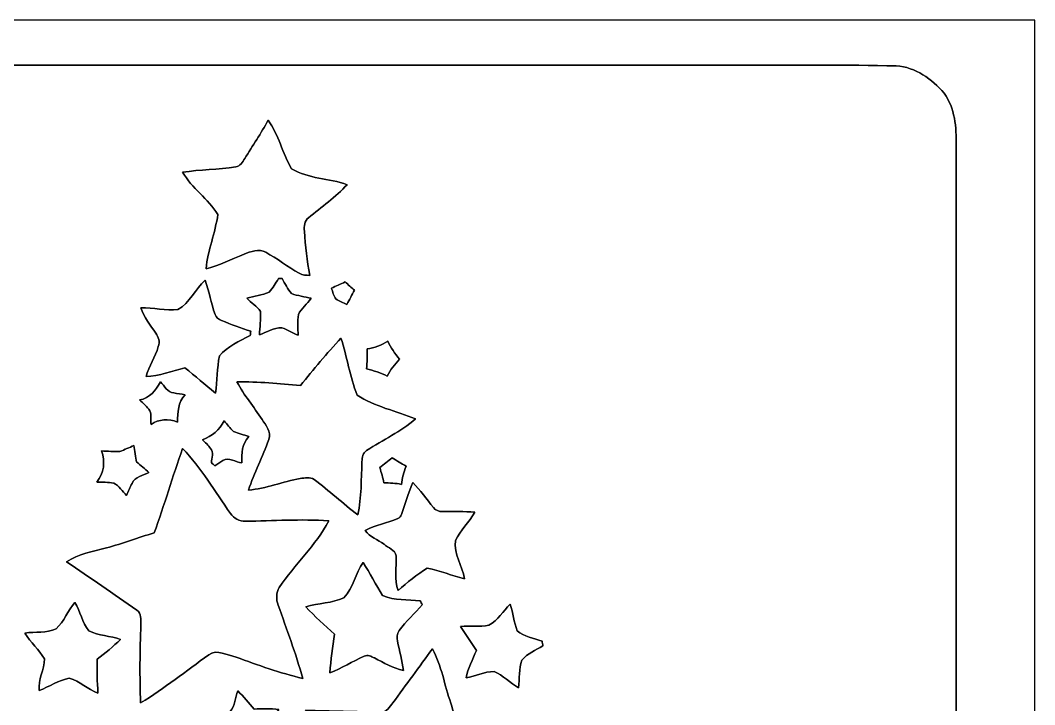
# Model space of a CAD drawing. Header units: centimetres. Extents: x -16.8 to 16.8, y -16.7 to 16.7.
# Drawn here: x -5.55 to 16.77, y 1.61 to 16.67 of the extents above; entities that cross this region are included whole.
import ezdxf

# ---------------------------------------------------------------- set-up
doc = ezdxf.new("R2010")
doc.units = ezdxf.units.CM
doc.header["$MEASUREMENT"] = 0
doc.layers.add('Layer 1', color=7, linetype='Continuous')

msp = doc.modelspace()

# ---------------------------------------------------------------- linework, layer by layer
at = {"layer": 'Layer 1', "color": 7}
for points, knots in [([(-16.77458, 16.66875), (-16.77458, 16.66875), (16.77458, 16.66875), (16.77458, 16.66875), (16.77458, 16.66875), (16.77458, 16.66875), (16.77458, -16.66875), (16.77458, -16.66875), (16.77458, -16.66875), (16.77458, -16.66875), (-16.77458, -16.66875), (-16.77458, -16.66875), (-16.77458, -16.66875), (-16.77458, -16.66875), (-16.77458, 16.66875), (-16.77458, 16.66875), (-16.77458, 16.66875), (-16.77458, 16.66875), (-16.77458, 16.66875), (-16.77458, 16.66875)], [0, 0, 0, 0, 0.16666667, 0.16666667, 0.16666667, 0.16666667, 0.33333333, 0.33333333, 0.33333333, 0.33333333, 0.5, 0.5, 0.5, 0.5, 0.66666667, 0.66666667, 0.66666667, 0.66666667, 1, 1, 1, 1]), ([(-13.19601, 15.66333), (-13.95906, 15.66192), (-14.64239, 14.9285), (-14.55526, 14.16438), (-14.55526, 14.16438), (-14.5482, 5.16855), (-14.55385, -3.82729), (-14.55208, -12.82347), (-14.55208, -12.82347), (-14.54714, -13.35123), (-14.57396, -13.88004), (-14.53833, -14.40709), (-14.53833, -14.40709), (-14.50269, -14.72494), (-14.30937, -14.99799), (-14.09241, -15.22095), (-14.09241, -15.22095), (-13.75269, -15.53492), (-13.27044, -15.61077), (-12.82453, -15.60795), (-12.82453, -15.60795), (-4.18112, -15.61394), (4.46264, -15.60795), (13.10605, -15.61112), (13.10605, -15.61112), (13.38862, -15.60477), (13.67543, -15.60442), (13.95307, -15.54057), (13.95307, -15.54057), (14.65051, -15.39028), (15.1197, -14.65016), (15.04562, -13.95307), (15.04562, -13.95307), (15.04738, -4.66302), (15.04386, 4.62739), (15.04738, 13.91744), (15.04738, 13.91744), (15.05197, 14.30796), (15.02304, 14.73729), (14.78104, 15.06291), (14.78104, 15.06291), (14.5161, 15.37547), (14.15097, 15.63899), (13.72941, 15.66439), (13.72941, 15.66439), (12.62839, 15.69014), (11.52596, 15.67921), (10.42458, 15.68097), (10.42458, 15.68097), (2.72203, 15.68168), (-4.98016, 15.67956), (-12.68271, 15.68203), (-12.68271, 15.68203), (-12.81113, 15.67744), (-13.06795, 15.66792), (-13.19601, 15.66333)], [0, 0, 0, 0, 0.06666667, 0.06666667, 0.06666667, 0.06666667, 0.13333333, 0.13333333, 0.13333333, 0.13333333, 0.2, 0.2, 0.2, 0.2, 0.26666667, 0.26666667, 0.26666667, 0.26666667, 0.33333333, 0.33333333, 0.33333333, 0.33333333, 0.4, 0.4, 0.4, 0.4, 0.46666667, 0.46666667, 0.46666667, 0.46666667, 0.53333333, 0.53333333, 0.53333333, 0.53333333, 0.6, 0.6, 0.6, 0.6, 0.66666667, 0.66666667, 0.66666667, 0.66666667, 0.73333333, 0.73333333, 0.73333333, 0.73333333, 0.8, 0.8, 0.8, 0.8, 0.86666667, 0.86666667, 0.86666667, 0.86666667, 1, 1, 1, 1]), ([(-0.09349, 14.47377), (0.14041, 14.14886), (0.22225, 13.74457), (0.42404, 13.40203), (0.42404, 13.40203), (0.79022, 13.1759), (1.24778, 13.19671), (1.64606, 13.05101), (1.64606, 13.05101), (1.39065, 12.77937), (1.08444, 12.56065), (0.79692, 12.325), (0.79692, 12.325), (0.71226, 12.25409), (0.68686, 12.13344), (0.70767, 12.02725), (0.70767, 12.02725), (0.7179, 11.70058), (0.76623, 11.37638), (0.82903, 11.05606), (0.82903, 11.05606), (0.74789, 11.05535), (0.66358, 11.05923), (0.59231, 11.10262), (0.59231, 11.10262), (0.33796, 11.24232), (0.10936, 11.42541), (-0.1457, 11.56335), (-0.1457, 11.56335), (-0.29598, 11.6459), (-0.47413, 11.57993), (-0.6223, 11.52525), (-0.6223, 11.52525), (-0.89853, 11.41024), (-1.16699, 11.27231), (-1.45909, 11.20034), (-1.45909, 11.20034), (-1.41746, 11.60956), (-1.25377, 11.99268), (-1.19803, 12.39837), (-1.19803, 12.39837), (-1.41923, 12.73598), (-1.76495, 12.97764), (-1.97661, 13.32371), (-1.97661, 13.32371), (-1.58856, 13.3858), (-1.19309, 13.37945), (-0.80504, 13.44189), (-0.80504, 13.44189), (-0.70944, 13.46165), (-0.65334, 13.54843), (-0.60501, 13.62534), (-0.60501, 13.62534), (-0.43674, 13.90967), (-0.24271, 14.17849), (-0.09349, 14.47377)], [0, 0, 0, 0, 0.06666667, 0.06666667, 0.06666667, 0.06666667, 0.13333333, 0.13333333, 0.13333333, 0.13333333, 0.2, 0.2, 0.2, 0.2, 0.26666667, 0.26666667, 0.26666667, 0.26666667, 0.33333333, 0.33333333, 0.33333333, 0.33333333, 0.4, 0.4, 0.4, 0.4, 0.46666667, 0.46666667, 0.46666667, 0.46666667, 0.53333333, 0.53333333, 0.53333333, 0.53333333, 0.6, 0.6, 0.6, 0.6, 0.66666667, 0.66666667, 0.66666667, 0.66666667, 0.73333333, 0.73333333, 0.73333333, 0.73333333, 0.8, 0.8, 0.8, 0.8, 0.86666667, 0.86666667, 0.86666667, 0.86666667, 1, 1, 1, 1]), ([(-2.07574, 10.30393), (-1.81151, 10.45069), (-1.69863, 10.75373), (-1.47567, 10.94811), (-1.47567, 10.94811), (-1.38818, 10.70187), (-1.34761, 10.44187), (-1.26012, 10.19528), (-1.26012, 10.19528), (-1.23966, 10.13037), (-1.17863, 10.09086), (-1.11901, 10.06475), (-1.11901, 10.06475), (-0.90946, 9.97091), (-0.69039, 9.9), (-0.47413, 9.8238), (-0.47413, 9.8238), (-0.47696, 9.80122), (-0.4826, 9.75642), (-0.48542, 9.7342), (-0.48542, 9.7342), (-0.72566, 9.6079), (-0.9846, 9.49254), (-1.16311, 9.28158), (-1.16311, 9.28158), (-1.21673, 9.01277), (-1.21073, 8.73725), (-1.25024, 8.46631), (-1.25024, 8.46631), (-1.47708, 8.6487), (-1.69757, 8.83814), (-1.9244, 9.02053), (-1.9244, 9.02053), (-2.20698, 8.94962), (-2.48638, 8.84308), (-2.77918, 8.82756), (-2.77918, 8.82756), (-2.71533, 9.05792), (-2.57069, 9.25795), (-2.50931, 9.48866), (-2.50931, 9.48866), (-2.46063, 9.59591), (-2.50896, 9.69539), (-2.56434, 9.78112), (-2.56434, 9.78112), (-2.68041, 9.9628), (-2.82716, 10.13072), (-2.89031, 10.34097), (-2.89031, 10.34097), (-2.61867, 10.34027), (-2.34703, 10.28241), (-2.07574, 10.30393)], [0, 0, 0, 0, 0.07142857, 0.07142857, 0.07142857, 0.07142857, 0.14285714, 0.14285714, 0.14285714, 0.14285714, 0.21428571, 0.21428571, 0.21428571, 0.21428571, 0.28571429, 0.28571429, 0.28571429, 0.28571429, 0.35714286, 0.35714286, 0.35714286, 0.35714286, 0.42857143, 0.42857143, 0.42857143, 0.42857143, 0.5, 0.5, 0.5, 0.5, 0.57142857, 0.57142857, 0.57142857, 0.57142857, 0.64285714, 0.64285714, 0.64285714, 0.64285714, 0.71428571, 0.71428571, 0.71428571, 0.71428571, 0.78571429, 0.78571429, 0.78571429, 0.78571429, 0.85714286, 0.85714286, 0.85714286, 0.85714286, 1, 1, 1, 1]), ([(0.13653, 10.98303), (0.15663, 10.98338), (0.19614, 10.98409), (0.21625, 10.98444), (0.21625, 10.98444), (0.27728, 10.87049), (0.34078, 10.75761), (0.41839, 10.65354), (0.41839, 10.65354), (0.5588, 10.60344), (0.71085, 10.58827), (0.85513, 10.55017), (0.85513, 10.55017), (0.76906, 10.42494), (0.63959, 10.3318), (0.57362, 10.19316), (0.57362, 10.19316), (0.54751, 10.04147), (0.55951, 9.88836), (0.57079, 9.73631), (0.57079, 9.73631), (0.44838, 9.7857), (0.33726, 9.8612), (0.21061, 9.89859), (0.21061, 9.89859), (0.03069, 9.91023), (-0.1203, 9.80369), (-0.28187, 9.74478), (-0.28187, 9.74478), (-0.27975, 9.91623), (-0.24624, 10.08733), (-0.26353, 10.25807), (-0.26353, 10.25807), (-0.33267, 10.38119), (-0.46955, 10.44787), (-0.56233, 10.55229), (-0.56233, 10.55229), (-0.3997, 10.59956), (-0.22225, 10.61297), (-0.06879, 10.68881), (-0.06879, 10.68881), (0.01552, 10.77383), (0.06985, 10.88425), (0.13653, 10.98303)], [0, 0, 0, 0, 0.08333333, 0.08333333, 0.08333333, 0.08333333, 0.16666667, 0.16666667, 0.16666667, 0.16666667, 0.25, 0.25, 0.25, 0.25, 0.33333333, 0.33333333, 0.33333333, 0.33333333, 0.41666667, 0.41666667, 0.41666667, 0.41666667, 0.5, 0.5, 0.5, 0.5, 0.58333333, 0.58333333, 0.58333333, 0.58333333, 0.66666667, 0.66666667, 0.66666667, 0.66666667, 0.75, 0.75, 0.75, 0.75, 0.83333333, 0.83333333, 0.83333333, 0.83333333, 1, 1, 1, 1]), ([(1.30104, 10.77242), (1.40088, 10.8204), (1.50248, 10.8652), (1.60302, 10.91212), (1.60302, 10.91212), (1.66899, 10.84933), (1.73708, 10.78865), (1.80693, 10.72974), (1.80693, 10.72974), (1.75225, 10.62496), (1.69827, 10.52019), (1.64006, 10.41753), (1.64006, 10.41753), (1.55928, 10.45563), (1.47285, 10.48526), (1.39982, 10.53747), (1.39982, 10.53747), (1.34761, 10.60521), (1.33174, 10.69375), (1.30104, 10.77242)], [0, 0, 0, 0, 0.16666667, 0.16666667, 0.16666667, 0.16666667, 0.33333333, 0.33333333, 0.33333333, 0.33333333, 0.5, 0.5, 0.5, 0.5, 0.66666667, 0.66666667, 0.66666667, 0.66666667, 1, 1, 1, 1]), ([(0.61807, 8.62859), (0.90805, 8.98349), (1.19803, 9.33944), (1.51095, 9.67458), (1.51095, 9.67458), (1.64253, 9.26147), (1.70603, 8.82615), (1.86373, 8.42257), (1.86373, 8.42257), (2.25107, 8.16539), (2.72521, 8.07332), (3.15277, 7.89481), (3.15277, 7.89481), (2.82716, 7.61506), (2.4317, 7.43479), (2.07539, 7.20019), (2.07539, 7.20019), (1.99214, 7.14904), (1.97344, 7.04709), (1.97167, 6.95713), (1.97167, 6.95713), (1.95509, 6.5659), (1.96638, 6.17044), (1.88101, 5.78556), (1.88101, 5.78556), (1.55152, 6.03391), (1.25201, 6.31931), (0.91863, 6.56167), (0.91863, 6.56167), (0.83044, 6.62622), (0.71508, 6.5973), (0.61419, 6.58636), (0.61419, 6.58636), (0.23142, 6.51122), (-0.13617, 6.36764), (-0.52634, 6.32742), (-0.52634, 6.32742), (-0.3997, 6.70877), (-0.20743, 7.06437), (-0.07867, 7.44432), (-0.07867, 7.44432), (-0.00635, 7.61683), (-0.14817, 7.753), (-0.22684, 7.88564), (-0.22684, 7.88564), (-0.40569, 8.16328), (-0.62195, 8.41657), (-0.77717, 8.70902), (-0.77717, 8.70902), (-0.31115, 8.7189), (0.15487, 8.67692), (0.61807, 8.62859)], [0, 0, 0, 0, 0.07142857, 0.07142857, 0.07142857, 0.07142857, 0.14285714, 0.14285714, 0.14285714, 0.14285714, 0.21428571, 0.21428571, 0.21428571, 0.21428571, 0.28571429, 0.28571429, 0.28571429, 0.28571429, 0.35714286, 0.35714286, 0.35714286, 0.35714286, 0.42857143, 0.42857143, 0.42857143, 0.42857143, 0.5, 0.5, 0.5, 0.5, 0.57142857, 0.57142857, 0.57142857, 0.57142857, 0.64285714, 0.64285714, 0.64285714, 0.64285714, 0.71428571, 0.71428571, 0.71428571, 0.71428571, 0.78571429, 0.78571429, 0.78571429, 0.78571429, 0.85714286, 0.85714286, 0.85714286, 0.85714286, 1, 1, 1, 1]), ([(2.08386, 9.43786), (2.24931, 9.45727), (2.40383, 9.52041), (2.54282, 9.61002), (2.54282, 9.61002), (2.60279, 9.46221), (2.69734, 9.33415), (2.79929, 9.21244), (2.79929, 9.21244), (2.69804, 9.09637), (2.59891, 8.97749), (2.52801, 8.83991), (2.52801, 8.83991), (2.38407, 8.91081), (2.23026, 8.95809), (2.07574, 8.99795), (2.07574, 8.99795), (2.08809, 9.14435), (2.09021, 9.29146), (2.08386, 9.43786)], [0, 0, 0, 0, 0.16666667, 0.16666667, 0.16666667, 0.16666667, 0.33333333, 0.33333333, 0.33333333, 0.33333333, 0.5, 0.5, 0.5, 0.5, 0.66666667, 0.66666667, 0.66666667, 0.66666667, 1, 1, 1, 1]), ([(-2.91888, 8.31286), (-2.69416, 8.35413), (-2.56611, 8.52699), (-2.46063, 8.70938), (-2.46063, 8.70938), (-2.37314, 8.62083), (-2.3047, 8.48501), (-2.16817, 8.46914), (-2.16817, 8.46914), (-2.08598, 8.45502), (-2.00307, 8.4455), (-1.92088, 8.42998), (-1.92088, 8.42998), (-2.07116, 8.26347), (-2.08492, 8.03981), (-2.08986, 7.82637), (-2.08986, 7.82637), (-2.28036, 7.91069), (-2.49449, 7.88882), (-2.66806, 7.77593), (-2.66806, 7.77593), (-2.68534, 7.87365), (-2.65642, 7.97948), (-2.69311, 8.07438), (-2.69311, 8.07438), (-2.75449, 8.1661), (-2.84127, 8.23595), (-2.91888, 8.31286)], [0, 0, 0, 0, 0.125, 0.125, 0.125, 0.125, 0.25, 0.25, 0.25, 0.25, 0.375, 0.375, 0.375, 0.375, 0.5, 0.5, 0.5, 0.5, 0.625, 0.625, 0.625, 0.625, 0.75, 0.75, 0.75, 0.75, 1, 1, 1, 1]), ([(-1.06045, 7.8553), (-0.99095, 7.77804), (-0.93416, 7.68738), (-0.85231, 7.62212), (-0.85231, 7.62212), (-0.74683, 7.57096), (-0.6283, 7.54874), (-0.51823, 7.50782), (-0.51823, 7.50782), (-0.66887, 7.35224), (-0.67628, 7.13669), (-0.66746, 6.93244), (-0.66746, 6.93244), (-0.80186, 6.93984), (-0.95497, 7.06579), (-1.0862, 6.97971), (-1.0862, 6.97971), (-1.14794, 6.94549), (-1.20544, 6.90386), (-1.2633, 6.86329), (-1.2633, 6.86329), (-1.2894, 6.88728), (-1.31551, 6.91056), (-1.34126, 6.9342), (-1.34126, 6.9342), (-1.33597, 7.03721), (-1.28235, 7.15927), (-1.35819, 7.24853), (-1.35819, 7.24853), (-1.41146, 7.31661), (-1.47532, 7.37588), (-1.53494, 7.43832), (-1.53494, 7.43832), (-1.32539, 7.51699), (-1.15676, 7.65351), (-1.06045, 7.8553)], [0, 0, 0, 0, 0.1, 0.1, 0.1, 0.1, 0.2, 0.2, 0.2, 0.2, 0.3, 0.3, 0.3, 0.3, 0.4, 0.4, 0.4, 0.4, 0.5, 0.5, 0.5, 0.5, 0.6, 0.6, 0.6, 0.6, 0.7, 0.7, 0.7, 0.7, 0.8, 0.8, 0.8, 0.8, 1, 1, 1, 1]), ([(-1.9745, 7.24359), (-1.56422, 6.81602), (-1.25871, 6.2992), (-0.9211, 5.81519), (-0.9211, 5.81519), (-0.84702, 5.71006), (-0.72284, 5.64444), (-0.59408, 5.64374), (-0.59408, 5.64374), (0.0187, 5.64762), (0.63183, 5.70195), (1.24425, 5.65009), (1.24425, 5.65009), (0.95426, 5.10999), (0.49177, 4.69265), (0.15346, 4.18571), (0.15346, 4.18571), (0.07832, 4.07317), (0.08431, 3.92359), (0.12771, 3.79942), (0.12771, 3.79942), (0.31856, 3.26566), (0.51647, 2.73332), (0.66922, 2.18687), (0.66922, 2.18687), (0.16863, 2.30117), (-0.31574, 2.47791), (-0.79693, 2.65571), (-0.79693, 2.65571), (-0.98249, 2.69134), (-1.22061, 2.84092), (-1.39982, 2.70616), (-1.39982, 2.70616), (-1.89583, 2.34844), (-2.37631, 1.96497), (-2.89878, 1.64571), (-2.89878, 1.64571), (-2.91783, 2.22144), (-2.91783, 2.79753), (-2.8896, 3.37256), (-2.8896, 3.37256), (-2.89137, 3.48015), (-2.87867, 3.61738), (-2.97921, 3.68618), (-2.97921, 3.68618), (-3.49144, 4.04566), (-4.00861, 4.39737), (-4.52649, 4.74804), (-4.52649, 4.74804), (-4.27143, 4.9343), (-3.94547, 4.96817), (-3.65054, 5.06024), (-3.65054, 5.06024), (-3.29318, 5.14914), (-2.95099, 5.28743), (-2.5968, 5.38762), (-2.5968, 5.38762), (-2.37596, 6.00181), (-2.19534, 6.6294), (-1.9745, 7.24359)], [0, 0, 0, 0, 0.0625, 0.0625, 0.0625, 0.0625, 0.125, 0.125, 0.125, 0.125, 0.1875, 0.1875, 0.1875, 0.1875, 0.25, 0.25, 0.25, 0.25, 0.3125, 0.3125, 0.3125, 0.3125, 0.375, 0.375, 0.375, 0.375, 0.4375, 0.4375, 0.4375, 0.4375, 0.5, 0.5, 0.5, 0.5, 0.5625, 0.5625, 0.5625, 0.5625, 0.625, 0.625, 0.625, 0.625, 0.6875, 0.6875, 0.6875, 0.6875, 0.75, 0.75, 0.75, 0.75, 0.8125, 0.8125, 0.8125, 0.8125, 0.875, 0.875, 0.875, 0.875, 1, 1, 1, 1]), ([(-3.3528, 7.1815), (-3.24697, 7.21572), (-3.1496, 7.27322), (-3.04341, 7.30779), (-3.04341, 7.30779), (-3.02966, 7.21819), (-3.00179, 7.03897), (-2.98803, 6.94937), (-2.98803, 6.94937), (-2.89701, 6.87282), (-2.80317, 6.79732), (-2.71392, 6.71759), (-2.71392, 6.71759), (-2.84304, 6.65021), (-3.02542, 6.62834), (-3.08716, 6.47771), (-3.08716, 6.47771), (-3.1302, 6.39057), (-3.16583, 6.29991), (-3.20569, 6.21136), (-3.20569, 6.21136), (-3.29812, 6.30343), (-3.37079, 6.42338), (-3.49074, 6.48194), (-3.49074, 6.48194), (-3.61209, 6.50875), (-3.73733, 6.49852), (-3.86045, 6.50699), (-3.86045, 6.50699), (-3.70064, 6.70348), (-3.67489, 6.95854), (-3.75673, 7.19173), (-3.75673, 7.19173), (-3.62232, 7.18749), (-3.48756, 7.16986), (-3.3528, 7.1815)], [0, 0, 0, 0, 0.1, 0.1, 0.1, 0.1, 0.2, 0.2, 0.2, 0.2, 0.3, 0.3, 0.3, 0.3, 0.4, 0.4, 0.4, 0.4, 0.5, 0.5, 0.5, 0.5, 0.6, 0.6, 0.6, 0.6, 0.7, 0.7, 0.7, 0.7, 0.8, 0.8, 0.8, 0.8, 1, 1, 1, 1]), ([(2.36255, 6.82519), (2.45322, 6.89645), (2.54494, 6.96736), (2.6356, 7.03933), (2.6356, 7.03933), (2.73791, 6.97794), (2.84057, 6.91586), (2.94322, 6.85412), (2.94322, 6.85412), (2.89384, 6.72536), (2.85821, 6.59236), (2.84021, 6.45548), (2.84021, 6.45548), (2.71357, 6.48229), (2.58445, 6.48935), (2.45569, 6.48758), (2.45569, 6.48758), (2.43311, 6.60224), (2.40277, 6.71548), (2.36255, 6.82519)], [0, 0, 0, 0, 0.16666667, 0.16666667, 0.16666667, 0.16666667, 0.33333333, 0.33333333, 0.33333333, 0.33333333, 0.5, 0.5, 0.5, 0.5, 0.66666667, 0.66666667, 0.66666667, 0.66666667, 1, 1, 1, 1]), ([(3.08963, 6.49958), (3.25614, 6.32636), (3.39654, 6.13093), (3.54683, 5.94431), (3.54683, 5.94431), (3.59269, 5.88257), (3.66995, 5.85788), (3.74438, 5.85646), (3.74438, 5.85646), (3.98039, 5.85188), (4.21852, 5.86564), (4.45452, 5.84235), (4.45452, 5.84235), (4.33811, 5.61763), (4.13385, 5.44901), (4.02837, 5.21899), (4.02837, 5.21899), (3.99344, 4.92231), (4.17124, 4.6609), (4.23157, 4.37903), (4.23157, 4.37903), (3.95534, 4.44888), (3.68935, 4.55542), (3.4103, 4.61469), (3.4103, 4.61469), (3.18523, 4.4644), (2.9658, 4.30565), (2.76931, 4.11868), (2.76931, 4.11868), (2.67758, 4.3628), (2.73473, 4.63021), (2.72203, 4.8828), (2.72203, 4.8828), (2.70686, 5.01862), (2.54318, 5.05707), (2.4578, 5.13715), (2.4578, 5.13715), (2.32234, 5.24016), (2.14736, 5.29837), (2.0447, 5.43948), (2.0447, 5.43948), (2.26624, 5.57248), (2.53189, 5.59788), (2.76366, 5.70794), (2.76366, 5.70794), (2.80106, 5.72382), (2.82998, 5.75486), (2.84233, 5.79367), (2.84233, 5.79367), (2.92841, 6.02756), (2.99297, 6.26921), (3.08963, 6.49958)], [0, 0, 0, 0, 0.07142857, 0.07142857, 0.07142857, 0.07142857, 0.14285714, 0.14285714, 0.14285714, 0.14285714, 0.21428571, 0.21428571, 0.21428571, 0.21428571, 0.28571429, 0.28571429, 0.28571429, 0.28571429, 0.35714286, 0.35714286, 0.35714286, 0.35714286, 0.42857143, 0.42857143, 0.42857143, 0.42857143, 0.5, 0.5, 0.5, 0.5, 0.57142857, 0.57142857, 0.57142857, 0.57142857, 0.64285714, 0.64285714, 0.64285714, 0.64285714, 0.71428571, 0.71428571, 0.71428571, 0.71428571, 0.78571429, 0.78571429, 0.78571429, 0.78571429, 0.85714286, 0.85714286, 0.85714286, 0.85714286, 1, 1, 1, 1]), ([(1.57656, 3.96275), (1.78682, 4.17654), (1.82598, 4.49792), (1.99743, 4.73922), (1.99743, 4.73922), (2.15089, 4.50144), (2.27894, 4.2485), (2.42641, 4.00685), (2.42641, 4.00685), (2.68676, 3.89855), (2.9785, 3.92077), (3.25402, 3.8929), (3.25402, 3.8929), (3.26602, 3.87174), (3.29001, 3.83011), (3.302, 3.80894), (3.302, 3.80894), (3.13655, 3.61527), (2.93899, 3.44876), (2.79365, 3.23779), (2.79365, 3.23779), (2.74391, 3.17077), (2.7372, 3.08434), (2.75555, 3.00531), (2.75555, 3.00531), (2.8, 2.79047), (2.85362, 2.57739), (2.88466, 2.35973), (2.88466, 2.35973), (2.65571, 2.41124), (2.45357, 2.53153), (2.24719, 2.63666), (2.24719, 2.63666), (2.1777, 2.67018), (2.09585, 2.71074), (2.01965, 2.67229), (2.01965, 2.67229), (1.76318, 2.56011), (1.52576, 2.40841), (1.26365, 2.30823), (1.26365, 2.30823), (1.28799, 2.59397), (1.33421, 2.87726), (1.36807, 3.16195), (1.36807, 3.16195), (1.15041, 3.35386), (0.9338, 3.54789), (0.73907, 3.76308), (0.73907, 3.76308), (1.01388, 3.84281), (1.31692, 3.83787), (1.57656, 3.96275)], [0, 0, 0, 0, 0.07142857, 0.07142857, 0.07142857, 0.07142857, 0.14285714, 0.14285714, 0.14285714, 0.14285714, 0.21428571, 0.21428571, 0.21428571, 0.21428571, 0.28571429, 0.28571429, 0.28571429, 0.28571429, 0.35714286, 0.35714286, 0.35714286, 0.35714286, 0.42857143, 0.42857143, 0.42857143, 0.42857143, 0.5, 0.5, 0.5, 0.5, 0.57142857, 0.57142857, 0.57142857, 0.57142857, 0.64285714, 0.64285714, 0.64285714, 0.64285714, 0.71428571, 0.71428571, 0.71428571, 0.71428571, 0.78571429, 0.78571429, 0.78571429, 0.78571429, 0.85714286, 0.85714286, 0.85714286, 0.85714286, 1, 1, 1, 1]), ([(-4.75827, 3.27766), (-4.57906, 3.43853), (-4.49968, 3.67912), (-4.3434, 3.86009), (-4.3434, 3.86009), (-4.22698, 3.65866), (-4.18394, 3.41454), (-4.03507, 3.2325), (-4.03507, 3.2325), (-3.816, 3.12526), (-3.56623, 3.12491), (-3.33798, 3.04518), (-3.33798, 3.04518), (-3.4992, 2.88678), (-3.67559, 2.74426), (-3.85586, 2.60844), (-3.85586, 2.60844), (-3.8608, 2.35973), (-3.85339, 2.11102), (-3.83646, 1.86302), (-3.83646, 1.86302), (-4.06047, 1.94486), (-4.23757, 2.12407), (-4.46652, 2.19004), (-4.46652, 2.19004), (-4.70288, 2.15018), (-4.90749, 2.00519), (-5.12833, 1.91629), (-5.12833, 1.91629), (-5.15902, 2.15724), (-5.01438, 2.37772), (-5.01615, 2.61408), (-5.01615, 2.61408), (-5.12692, 2.8254), (-5.32765, 2.97321), (-5.44301, 3.18241), (-5.44301, 3.18241), (-5.21653, 3.21839), (-4.96923, 3.17747), (-4.75827, 3.27766)], [0, 0, 0, 0, 0.09090909, 0.09090909, 0.09090909, 0.09090909, 0.18181818, 0.18181818, 0.18181818, 0.18181818, 0.27272727, 0.27272727, 0.27272727, 0.27272727, 0.36363636, 0.36363636, 0.36363636, 0.36363636, 0.45454545, 0.45454545, 0.45454545, 0.45454545, 0.54545455, 0.54545455, 0.54545455, 0.54545455, 0.63636364, 0.63636364, 0.63636364, 0.63636364, 0.72727273, 0.72727273, 0.72727273, 0.72727273, 0.81818182, 0.81818182, 0.81818182, 0.81818182, 1, 1, 1, 1]), ([(4.76603, 3.35456), (4.96252, 3.46181), (5.07718, 3.66677), (5.23487, 3.81917), (5.23487, 3.81917), (5.30401, 3.62973), (5.31072, 3.42053), (5.3908, 3.23603), (5.3908, 3.23603), (5.53614, 3.10021), (5.75416, 3.07199), (5.9369, 3.00214), (5.9369, 3.00214), (5.94078, 2.9778), (5.94819, 2.92982), (5.95171, 2.90548), (5.95171, 2.90548), (5.79649, 2.80529), (5.61022, 2.73579), (5.49134, 2.59045), (5.49134, 2.59045), (5.43101, 2.39324), (5.4356, 2.18299), (5.41902, 1.97944), (5.41902, 1.97944), (5.23275, 2.0895), (5.08035, 2.25213), (4.87927, 2.33786), (4.87927, 2.33786), (4.66654, 2.33892), (4.46934, 2.23202), (4.26156, 2.19534), (4.26156, 2.19534), (4.30671, 2.40736), (4.40937, 2.60103), (4.4891, 2.80106), (4.4891, 2.80106), (4.37621, 2.9785), (4.25944, 3.15278), (4.14408, 3.32775), (4.14408, 3.32775), (4.35046, 3.35209), (4.56212, 3.31011), (4.76603, 3.35456)], [0, 0, 0, 0, 0.08333333, 0.08333333, 0.08333333, 0.08333333, 0.16666667, 0.16666667, 0.16666667, 0.16666667, 0.25, 0.25, 0.25, 0.25, 0.33333333, 0.33333333, 0.33333333, 0.33333333, 0.41666667, 0.41666667, 0.41666667, 0.41666667, 0.5, 0.5, 0.5, 0.5, 0.58333333, 0.58333333, 0.58333333, 0.58333333, 0.66666667, 0.66666667, 0.66666667, 0.66666667, 0.75, 0.75, 0.75, 0.75, 0.83333333, 0.83333333, 0.83333333, 0.83333333, 1, 1, 1, 1]), ([(2.65395, 1.64924), (2.94287, 2.04541), (3.23356, 2.44052), (3.52213, 2.83704), (3.52213, 2.83704), (3.72251, 2.46345), (3.79095, 2.03694), (3.92748, 1.63865), (3.92748, 1.63865), (3.98851, 1.48096), (3.99521, 1.26153), (4.1589, 1.16664), (4.1589, 1.16664), (4.68383, 0.96979), (5.24051, 0.86289), (5.75698, 0.64276), (5.75698, 0.64276), (5.28955, 0.3108), (4.82036, -0.01976), (4.32823, -0.31433), (4.32823, -0.31433), (4.31306, -0.89288), (4.3434, -1.47391), (4.29719, -2.0514), (4.29719, -2.0514), (3.79518, -1.73849), (3.35245, -1.33844), (2.84445, -1.03434), (2.84445, -1.03434), (2.31211, -1.24037), (1.76248, -1.39771), (1.22061, -1.57621), (1.22061, -1.57621), (1.28623, -1.09114), (1.52471, -0.65158), (1.67605, -0.19085), (1.67605, -0.19085), (1.70991, -0.06738), (1.76742, 0.08537), (1.67922, 0.19756), (1.67922, 0.19756), (1.36878, 0.62936), (0.99342, 1.01741), (0.73307, 1.48378), (0.73307, 1.48378), (1.28411, 1.46897), (1.8355, 1.45486), (2.38689, 1.44216), (2.38689, 1.44216), (2.51425, 1.43898), (2.58339, 1.56457), (2.65395, 1.64924)], [0, 0, 0, 0, 0.07142857, 0.07142857, 0.07142857, 0.07142857, 0.14285714, 0.14285714, 0.14285714, 0.14285714, 0.21428571, 0.21428571, 0.21428571, 0.21428571, 0.28571429, 0.28571429, 0.28571429, 0.28571429, 0.35714286, 0.35714286, 0.35714286, 0.35714286, 0.42857143, 0.42857143, 0.42857143, 0.42857143, 0.5, 0.5, 0.5, 0.5, 0.57142857, 0.57142857, 0.57142857, 0.57142857, 0.64285714, 0.64285714, 0.64285714, 0.64285714, 0.71428571, 0.71428571, 0.71428571, 0.71428571, 0.78571429, 0.78571429, 0.78571429, 0.78571429, 0.85714286, 0.85714286, 0.85714286, 0.85714286, 1, 1, 1, 1]), ([(-0.75883, 1.91029), (-0.62971, 1.78717), (-0.51929, 1.64571), (-0.40076, 1.51201), (-0.40076, 1.51201), (-0.22049, 1.52083), (-0.03845, 1.52471), (0.14146, 1.50319), (0.14146, 1.50319), (0.0508, 1.35573), (-0.07197, 1.22661), (-0.14252, 1.06751), (-0.14252, 1.06751), (-0.14817, 0.89888), (-0.0508, 0.74612), (-0.00776, 0.58561), (-0.00776, 0.58561), (-0.18591, 0.61278), (-0.36301, 0.65334), (-0.54187, 0.67063), (-0.54187, 0.67063), (-0.69427, 0.59655), (-0.82691, 0.48789), (-0.97226, 0.40146), (-0.97226, 0.40146), (-0.99554, 0.57432), (-0.98037, 0.75248), (-1.02658, 0.92075), (-1.02658, 0.92075), (-1.10737, 1.06892), (-1.276, 1.13771), (-1.39947, 1.24389), (-1.39947, 1.24389), (-1.24213, 1.3141), (-1.07562, 1.36878), (-0.92781, 1.45874), (-0.92781, 1.45874), (-0.81703, 1.57903), (-0.82444, 1.76671), (-0.75883, 1.91029)], [0, 0, 0, 0, 0.09090909, 0.09090909, 0.09090909, 0.09090909, 0.18181818, 0.18181818, 0.18181818, 0.18181818, 0.27272727, 0.27272727, 0.27272727, 0.27272727, 0.36363636, 0.36363636, 0.36363636, 0.36363636, 0.45454545, 0.45454545, 0.45454545, 0.45454545, 0.54545455, 0.54545455, 0.54545455, 0.54545455, 0.63636364, 0.63636364, 0.63636364, 0.63636364, 0.72727273, 0.72727273, 0.72727273, 0.72727273, 0.81818182, 0.81818182, 0.81818182, 0.81818182, 1, 1, 1, 1])]:
    msp.add_open_spline(points, degree=3, knots=knots, dxfattribs=at)
at = {"layer": 'Layer 1', "color": 251}
for points, knots in [([(-13.19601, 15.66333), (-13.06795, 15.66792), (-12.81113, 15.67744), (-12.68271, 15.68203), (-12.68271, 15.68203), (-4.98016, 15.67956), (2.72203, 15.68168), (10.42458, 15.68097), (10.42458, 15.68097), (11.52596, 15.67921), (12.62839, 15.69014), (13.72941, 15.66439), (13.72941, 15.66439), (14.15097, 15.63899), (14.5161, 15.37547), (14.78104, 15.06291), (14.78104, 15.06291), (15.02304, 14.73729), (15.05197, 14.30796), (15.04738, 13.91744), (15.04738, 13.91744), (15.04386, 4.62739), (15.04738, -4.66302), (15.04562, -13.95307), (15.04562, -13.95307), (15.1197, -14.65016), (14.65051, -15.39028), (13.95307, -15.54057), (13.95307, -15.54057), (13.67543, -15.60442), (13.38862, -15.60477), (13.10605, -15.61112), (13.10605, -15.61112), (4.46264, -15.60795), (-4.18112, -15.61394), (-12.82453, -15.60795), (-12.82453, -15.60795), (-13.27044, -15.61077), (-13.75269, -15.53492), (-14.09241, -15.22095), (-14.09241, -15.22095), (-14.30937, -14.99799), (-14.50269, -14.72494), (-14.53833, -14.40709), (-14.53833, -14.40709), (-14.57396, -13.88004), (-14.54714, -13.35123), (-14.55208, -12.82347), (-14.55208, -12.82347), (-14.55385, -3.82729), (-14.5482, 5.16855), (-14.55526, 14.16438), (-14.55526, 14.16438), (-14.64239, 14.9285), (-13.95906, 15.66192), (-13.19601, 15.66333), (-13.19601, 15.66333), (-13.19601, 15.66333), (-13.19601, 15.66333), (-13.19601, 15.66333)], [0, 0, 0, 0, 0.0625, 0.0625, 0.0625, 0.0625, 0.125, 0.125, 0.125, 0.125, 0.1875, 0.1875, 0.1875, 0.1875, 0.25, 0.25, 0.25, 0.25, 0.3125, 0.3125, 0.3125, 0.3125, 0.375, 0.375, 0.375, 0.375, 0.4375, 0.4375, 0.4375, 0.4375, 0.5, 0.5, 0.5, 0.5, 0.5625, 0.5625, 0.5625, 0.5625, 0.625, 0.625, 0.625, 0.625, 0.6875, 0.6875, 0.6875, 0.6875, 0.75, 0.75, 0.75, 0.75, 0.8125, 0.8125, 0.8125, 0.8125, 0.875, 0.875, 0.875, 0.875, 1, 1, 1, 1]), ([(-0.09349, 14.47377), (-0.24271, 14.17849), (-0.43674, 13.90967), (-0.60501, 13.62534), (-0.60501, 13.62534), (-0.65334, 13.54843), (-0.70944, 13.46165), (-0.80504, 13.44189), (-0.80504, 13.44189), (-1.19309, 13.37945), (-1.58856, 13.3858), (-1.97661, 13.32371), (-1.97661, 13.32371), (-1.76495, 12.97764), (-1.41923, 12.73598), (-1.19803, 12.39837), (-1.19803, 12.39837), (-1.25377, 11.99268), (-1.41746, 11.60956), (-1.45909, 11.20034), (-1.45909, 11.20034), (-1.16699, 11.27231), (-0.89853, 11.41024), (-0.6223, 11.52525), (-0.6223, 11.52525), (-0.47413, 11.57993), (-0.29598, 11.6459), (-0.1457, 11.56335), (-0.1457, 11.56335), (0.10936, 11.42541), (0.33796, 11.24232), (0.59231, 11.10262), (0.59231, 11.10262), (0.66358, 11.05923), (0.74789, 11.05535), (0.82903, 11.05606), (0.82903, 11.05606), (0.76623, 11.37638), (0.7179, 11.70058), (0.70767, 12.02725), (0.70767, 12.02725), (0.68686, 12.13344), (0.71226, 12.25409), (0.79692, 12.325), (0.79692, 12.325), (1.08444, 12.56065), (1.39065, 12.77937), (1.64606, 13.05101), (1.64606, 13.05101), (1.24778, 13.19671), (0.79022, 13.1759), (0.42404, 13.40203), (0.42404, 13.40203), (0.22225, 13.74457), (0.14041, 14.14886), (-0.09349, 14.47377), (-0.09349, 14.47377), (-0.09349, 14.47377), (-0.09349, 14.47377), (-0.09349, 14.47377)], [0, 0, 0, 0, 0.0625, 0.0625, 0.0625, 0.0625, 0.125, 0.125, 0.125, 0.125, 0.1875, 0.1875, 0.1875, 0.1875, 0.25, 0.25, 0.25, 0.25, 0.3125, 0.3125, 0.3125, 0.3125, 0.375, 0.375, 0.375, 0.375, 0.4375, 0.4375, 0.4375, 0.4375, 0.5, 0.5, 0.5, 0.5, 0.5625, 0.5625, 0.5625, 0.5625, 0.625, 0.625, 0.625, 0.625, 0.6875, 0.6875, 0.6875, 0.6875, 0.75, 0.75, 0.75, 0.75, 0.8125, 0.8125, 0.8125, 0.8125, 0.875, 0.875, 0.875, 0.875, 1, 1, 1, 1]), ([(-2.07574, 10.30393), (-2.34703, 10.28241), (-2.61867, 10.34027), (-2.89031, 10.34097), (-2.89031, 10.34097), (-2.82716, 10.13072), (-2.68041, 9.9628), (-2.56434, 9.78112), (-2.56434, 9.78112), (-2.50896, 9.69539), (-2.46063, 9.59591), (-2.50931, 9.48866), (-2.50931, 9.48866), (-2.57069, 9.25795), (-2.71533, 9.05792), (-2.77918, 8.82756), (-2.77918, 8.82756), (-2.48638, 8.84308), (-2.20698, 8.94962), (-1.9244, 9.02053), (-1.9244, 9.02053), (-1.69757, 8.83814), (-1.47708, 8.6487), (-1.25024, 8.46631), (-1.25024, 8.46631), (-1.21073, 8.73725), (-1.21673, 9.01277), (-1.16311, 9.28158), (-1.16311, 9.28158), (-0.9846, 9.49254), (-0.72566, 9.6079), (-0.48542, 9.7342), (-0.48542, 9.7342), (-0.4826, 9.75642), (-0.47696, 9.80122), (-0.47413, 9.8238), (-0.47413, 9.8238), (-0.69039, 9.9), (-0.90946, 9.97091), (-1.11901, 10.06475), (-1.11901, 10.06475), (-1.17863, 10.09086), (-1.23966, 10.13037), (-1.26012, 10.19528), (-1.26012, 10.19528), (-1.34761, 10.44187), (-1.38818, 10.70187), (-1.47567, 10.94811), (-1.47567, 10.94811), (-1.69863, 10.75373), (-1.81151, 10.45069), (-2.07574, 10.30393), (-2.07574, 10.30393), (-2.07574, 10.30393), (-2.07574, 10.30393), (-2.07574, 10.30393)], [0, 0, 0, 0, 0.06666667, 0.06666667, 0.06666667, 0.06666667, 0.13333333, 0.13333333, 0.13333333, 0.13333333, 0.2, 0.2, 0.2, 0.2, 0.26666667, 0.26666667, 0.26666667, 0.26666667, 0.33333333, 0.33333333, 0.33333333, 0.33333333, 0.4, 0.4, 0.4, 0.4, 0.46666667, 0.46666667, 0.46666667, 0.46666667, 0.53333333, 0.53333333, 0.53333333, 0.53333333, 0.6, 0.6, 0.6, 0.6, 0.66666667, 0.66666667, 0.66666667, 0.66666667, 0.73333333, 0.73333333, 0.73333333, 0.73333333, 0.8, 0.8, 0.8, 0.8, 0.86666667, 0.86666667, 0.86666667, 0.86666667, 1, 1, 1, 1]), ([(0.13653, 10.98303), (0.06985, 10.88425), (0.01552, 10.77383), (-0.06879, 10.68881), (-0.06879, 10.68881), (-0.22225, 10.61297), (-0.3997, 10.59956), (-0.56233, 10.55229), (-0.56233, 10.55229), (-0.46955, 10.44787), (-0.33267, 10.38119), (-0.26353, 10.25807), (-0.26353, 10.25807), (-0.24624, 10.08733), (-0.27975, 9.91623), (-0.28187, 9.74478), (-0.28187, 9.74478), (-0.1203, 9.80369), (0.03069, 9.91023), (0.21061, 9.89859), (0.21061, 9.89859), (0.33726, 9.8612), (0.44838, 9.7857), (0.57079, 9.73631), (0.57079, 9.73631), (0.55951, 9.88836), (0.54751, 10.04147), (0.57362, 10.19316), (0.57362, 10.19316), (0.63959, 10.3318), (0.76906, 10.42494), (0.85513, 10.55017), (0.85513, 10.55017), (0.71085, 10.58827), (0.5588, 10.60344), (0.41839, 10.65354), (0.41839, 10.65354), (0.34078, 10.75761), (0.27728, 10.87049), (0.21625, 10.98444), (0.21625, 10.98444), (0.19614, 10.98409), (0.15663, 10.98338), (0.13653, 10.98303), (0.13653, 10.98303), (0.13653, 10.98303), (0.13653, 10.98303), (0.13653, 10.98303)], [0, 0, 0, 0, 0.07692308, 0.07692308, 0.07692308, 0.07692308, 0.15384615, 0.15384615, 0.15384615, 0.15384615, 0.23076923, 0.23076923, 0.23076923, 0.23076923, 0.30769231, 0.30769231, 0.30769231, 0.30769231, 0.38461538, 0.38461538, 0.38461538, 0.38461538, 0.46153846, 0.46153846, 0.46153846, 0.46153846, 0.53846154, 0.53846154, 0.53846154, 0.53846154, 0.61538462, 0.61538462, 0.61538462, 0.61538462, 0.69230769, 0.69230769, 0.69230769, 0.69230769, 0.76923077, 0.76923077, 0.76923077, 0.76923077, 0.84615385, 0.84615385, 0.84615385, 0.84615385, 1, 1, 1, 1]), ([(1.30104, 10.77242), (1.33174, 10.69375), (1.34761, 10.60521), (1.39982, 10.53747), (1.39982, 10.53747), (1.47285, 10.48526), (1.55928, 10.45563), (1.64006, 10.41753), (1.64006, 10.41753), (1.69827, 10.52019), (1.75225, 10.62496), (1.80693, 10.72974), (1.80693, 10.72974), (1.73708, 10.78865), (1.66899, 10.84933), (1.60302, 10.91212), (1.60302, 10.91212), (1.50248, 10.8652), (1.40088, 10.8204), (1.30104, 10.77242), (1.30104, 10.77242), (1.30104, 10.77242), (1.30104, 10.77242), (1.30104, 10.77242)], [0, 0, 0, 0, 0.14285714, 0.14285714, 0.14285714, 0.14285714, 0.28571429, 0.28571429, 0.28571429, 0.28571429, 0.42857143, 0.42857143, 0.42857143, 0.42857143, 0.57142857, 0.57142857, 0.57142857, 0.57142857, 0.71428571, 0.71428571, 0.71428571, 0.71428571, 1, 1, 1, 1]), ([(0.61807, 8.62859), (0.15487, 8.67692), (-0.31115, 8.7189), (-0.77717, 8.70902), (-0.77717, 8.70902), (-0.62195, 8.41657), (-0.40569, 8.16328), (-0.22684, 7.88564), (-0.22684, 7.88564), (-0.14817, 7.753), (-0.00635, 7.61683), (-0.07867, 7.44432), (-0.07867, 7.44432), (-0.20743, 7.06437), (-0.3997, 6.70877), (-0.52634, 6.32742), (-0.52634, 6.32742), (-0.13617, 6.36764), (0.23142, 6.51122), (0.61419, 6.58636), (0.61419, 6.58636), (0.71508, 6.5973), (0.83044, 6.62622), (0.91863, 6.56167), (0.91863, 6.56167), (1.25201, 6.31931), (1.55152, 6.03391), (1.88101, 5.78556), (1.88101, 5.78556), (1.96638, 6.17044), (1.95509, 6.5659), (1.97167, 6.95713), (1.97167, 6.95713), (1.97344, 7.04709), (1.99214, 7.14904), (2.07539, 7.20019), (2.07539, 7.20019), (2.4317, 7.43479), (2.82716, 7.61506), (3.15277, 7.89481), (3.15277, 7.89481), (2.72521, 8.07332), (2.25107, 8.16539), (1.86373, 8.42257), (1.86373, 8.42257), (1.70603, 8.82615), (1.64253, 9.26147), (1.51095, 9.67458), (1.51095, 9.67458), (1.19803, 9.33944), (0.90805, 8.98349), (0.61807, 8.62859), (0.61807, 8.62859), (0.61807, 8.62859), (0.61807, 8.62859), (0.61807, 8.62859)], [0, 0, 0, 0, 0.06666667, 0.06666667, 0.06666667, 0.06666667, 0.13333333, 0.13333333, 0.13333333, 0.13333333, 0.2, 0.2, 0.2, 0.2, 0.26666667, 0.26666667, 0.26666667, 0.26666667, 0.33333333, 0.33333333, 0.33333333, 0.33333333, 0.4, 0.4, 0.4, 0.4, 0.46666667, 0.46666667, 0.46666667, 0.46666667, 0.53333333, 0.53333333, 0.53333333, 0.53333333, 0.6, 0.6, 0.6, 0.6, 0.66666667, 0.66666667, 0.66666667, 0.66666667, 0.73333333, 0.73333333, 0.73333333, 0.73333333, 0.8, 0.8, 0.8, 0.8, 0.86666667, 0.86666667, 0.86666667, 0.86666667, 1, 1, 1, 1]), ([(2.08386, 9.43786), (2.09021, 9.29146), (2.08809, 9.14435), (2.07574, 8.99795), (2.07574, 8.99795), (2.23026, 8.95809), (2.38407, 8.91081), (2.52801, 8.83991), (2.52801, 8.83991), (2.59891, 8.97749), (2.69804, 9.09637), (2.79929, 9.21244), (2.79929, 9.21244), (2.69734, 9.33415), (2.60279, 9.46221), (2.54282, 9.61002), (2.54282, 9.61002), (2.40383, 9.52041), (2.24931, 9.45727), (2.08386, 9.43786), (2.08386, 9.43786), (2.08386, 9.43786), (2.08386, 9.43786), (2.08386, 9.43786)], [0, 0, 0, 0, 0.14285714, 0.14285714, 0.14285714, 0.14285714, 0.28571429, 0.28571429, 0.28571429, 0.28571429, 0.42857143, 0.42857143, 0.42857143, 0.42857143, 0.57142857, 0.57142857, 0.57142857, 0.57142857, 0.71428571, 0.71428571, 0.71428571, 0.71428571, 1, 1, 1, 1]), ([(-2.91888, 8.31286), (-2.84127, 8.23595), (-2.75449, 8.1661), (-2.69311, 8.07438), (-2.69311, 8.07438), (-2.65642, 7.97948), (-2.68534, 7.87365), (-2.66806, 7.77593), (-2.66806, 7.77593), (-2.49449, 7.88882), (-2.28036, 7.91069), (-2.08986, 7.82637), (-2.08986, 7.82637), (-2.08492, 8.03981), (-2.07116, 8.26347), (-1.92088, 8.42998), (-1.92088, 8.42998), (-2.00307, 8.4455), (-2.08598, 8.45502), (-2.16817, 8.46914), (-2.16817, 8.46914), (-2.3047, 8.48501), (-2.37314, 8.62083), (-2.46063, 8.70938), (-2.46063, 8.70938), (-2.56611, 8.52699), (-2.69416, 8.35413), (-2.91888, 8.31286), (-2.91888, 8.31286), (-2.91888, 8.31286), (-2.91888, 8.31286), (-2.91888, 8.31286)], [0, 0, 0, 0, 0.11111111, 0.11111111, 0.11111111, 0.11111111, 0.22222222, 0.22222222, 0.22222222, 0.22222222, 0.33333333, 0.33333333, 0.33333333, 0.33333333, 0.44444444, 0.44444444, 0.44444444, 0.44444444, 0.55555556, 0.55555556, 0.55555556, 0.55555556, 0.66666667, 0.66666667, 0.66666667, 0.66666667, 0.77777778, 0.77777778, 0.77777778, 0.77777778, 1, 1, 1, 1]), ([(-1.06045, 7.8553), (-1.15676, 7.65351), (-1.32539, 7.51699), (-1.53494, 7.43832), (-1.53494, 7.43832), (-1.47532, 7.37588), (-1.41146, 7.31661), (-1.35819, 7.24853), (-1.35819, 7.24853), (-1.28235, 7.15927), (-1.33597, 7.03721), (-1.34126, 6.9342), (-1.34126, 6.9342), (-1.31551, 6.91056), (-1.2894, 6.88728), (-1.2633, 6.86329), (-1.2633, 6.86329), (-1.20544, 6.90386), (-1.14794, 6.94549), (-1.0862, 6.97971), (-1.0862, 6.97971), (-0.95497, 7.06579), (-0.80186, 6.93984), (-0.66746, 6.93244), (-0.66746, 6.93244), (-0.67628, 7.13669), (-0.66887, 7.35224), (-0.51823, 7.50782), (-0.51823, 7.50782), (-0.6283, 7.54874), (-0.74683, 7.57096), (-0.85231, 7.62212), (-0.85231, 7.62212), (-0.93416, 7.68738), (-0.99095, 7.77804), (-1.06045, 7.8553), (-1.06045, 7.8553), (-1.06045, 7.8553), (-1.06045, 7.8553), (-1.06045, 7.8553)], [0, 0, 0, 0, 0.09090909, 0.09090909, 0.09090909, 0.09090909, 0.18181818, 0.18181818, 0.18181818, 0.18181818, 0.27272727, 0.27272727, 0.27272727, 0.27272727, 0.36363636, 0.36363636, 0.36363636, 0.36363636, 0.45454545, 0.45454545, 0.45454545, 0.45454545, 0.54545455, 0.54545455, 0.54545455, 0.54545455, 0.63636364, 0.63636364, 0.63636364, 0.63636364, 0.72727273, 0.72727273, 0.72727273, 0.72727273, 0.81818182, 0.81818182, 0.81818182, 0.81818182, 1, 1, 1, 1]), ([(-1.9745, 7.24359), (-2.19534, 6.6294), (-2.37596, 6.00181), (-2.5968, 5.38762), (-2.5968, 5.38762), (-2.95099, 5.28743), (-3.29318, 5.14914), (-3.65054, 5.06024), (-3.65054, 5.06024), (-3.94547, 4.96817), (-4.27143, 4.9343), (-4.52649, 4.74804), (-4.52649, 4.74804), (-4.00861, 4.39737), (-3.49144, 4.04566), (-2.97921, 3.68618), (-2.97921, 3.68618), (-2.87867, 3.61738), (-2.89137, 3.48015), (-2.8896, 3.37256), (-2.8896, 3.37256), (-2.91783, 2.79753), (-2.91783, 2.22144), (-2.89878, 1.64571), (-2.89878, 1.64571), (-2.37631, 1.96497), (-1.89583, 2.34844), (-1.39982, 2.70616), (-1.39982, 2.70616), (-1.22061, 2.84092), (-0.98249, 2.69134), (-0.79693, 2.65571), (-0.79693, 2.65571), (-0.31574, 2.47791), (0.16863, 2.30117), (0.66922, 2.18687), (0.66922, 2.18687), (0.51647, 2.73332), (0.31856, 3.26566), (0.12771, 3.79942), (0.12771, 3.79942), (0.08431, 3.92359), (0.07832, 4.07317), (0.15346, 4.18571), (0.15346, 4.18571), (0.49177, 4.69265), (0.95426, 5.10999), (1.24425, 5.65009), (1.24425, 5.65009), (0.63183, 5.70195), (0.0187, 5.64762), (-0.59408, 5.64374), (-0.59408, 5.64374), (-0.72284, 5.64444), (-0.84702, 5.71006), (-0.9211, 5.81519), (-0.9211, 5.81519), (-1.25871, 6.2992), (-1.56422, 6.81602), (-1.9745, 7.24359), (-1.9745, 7.24359), (-1.9745, 7.24359), (-1.9745, 7.24359), (-1.9745, 7.24359)], [0, 0, 0, 0, 0.05882353, 0.05882353, 0.05882353, 0.05882353, 0.11764706, 0.11764706, 0.11764706, 0.11764706, 0.17647059, 0.17647059, 0.17647059, 0.17647059, 0.23529412, 0.23529412, 0.23529412, 0.23529412, 0.29411765, 0.29411765, 0.29411765, 0.29411765, 0.35294118, 0.35294118, 0.35294118, 0.35294118, 0.41176471, 0.41176471, 0.41176471, 0.41176471, 0.47058824, 0.47058824, 0.47058824, 0.47058824, 0.52941176, 0.52941176, 0.52941176, 0.52941176, 0.58823529, 0.58823529, 0.58823529, 0.58823529, 0.64705882, 0.64705882, 0.64705882, 0.64705882, 0.70588235, 0.70588235, 0.70588235, 0.70588235, 0.76470588, 0.76470588, 0.76470588, 0.76470588, 0.82352941, 0.82352941, 0.82352941, 0.82352941, 0.88235294, 0.88235294, 0.88235294, 0.88235294, 1, 1, 1, 1]), ([(-3.3528, 7.1815), (-3.48756, 7.16986), (-3.62232, 7.18749), (-3.75673, 7.19173), (-3.75673, 7.19173), (-3.67489, 6.95854), (-3.70064, 6.70348), (-3.86045, 6.50699), (-3.86045, 6.50699), (-3.73733, 6.49852), (-3.61209, 6.50875), (-3.49074, 6.48194), (-3.49074, 6.48194), (-3.37079, 6.42338), (-3.29812, 6.30343), (-3.20569, 6.21136), (-3.20569, 6.21136), (-3.16583, 6.29991), (-3.1302, 6.39057), (-3.08716, 6.47771), (-3.08716, 6.47771), (-3.02542, 6.62834), (-2.84304, 6.65021), (-2.71392, 6.71759), (-2.71392, 6.71759), (-2.80317, 6.79732), (-2.89701, 6.87282), (-2.98803, 6.94937), (-2.98803, 6.94937), (-3.00179, 7.03897), (-3.02966, 7.21819), (-3.04341, 7.30779), (-3.04341, 7.30779), (-3.1496, 7.27322), (-3.24697, 7.21572), (-3.3528, 7.1815), (-3.3528, 7.1815), (-3.3528, 7.1815), (-3.3528, 7.1815), (-3.3528, 7.1815)], [0, 0, 0, 0, 0.09090909, 0.09090909, 0.09090909, 0.09090909, 0.18181818, 0.18181818, 0.18181818, 0.18181818, 0.27272727, 0.27272727, 0.27272727, 0.27272727, 0.36363636, 0.36363636, 0.36363636, 0.36363636, 0.45454545, 0.45454545, 0.45454545, 0.45454545, 0.54545455, 0.54545455, 0.54545455, 0.54545455, 0.63636364, 0.63636364, 0.63636364, 0.63636364, 0.72727273, 0.72727273, 0.72727273, 0.72727273, 0.81818182, 0.81818182, 0.81818182, 0.81818182, 1, 1, 1, 1]), ([(2.36255, 6.82519), (2.40277, 6.71548), (2.43311, 6.60224), (2.45569, 6.48758), (2.45569, 6.48758), (2.58445, 6.48935), (2.71357, 6.48229), (2.84021, 6.45548), (2.84021, 6.45548), (2.85821, 6.59236), (2.89384, 6.72536), (2.94322, 6.85412), (2.94322, 6.85412), (2.84057, 6.91586), (2.73791, 6.97794), (2.6356, 7.03933), (2.6356, 7.03933), (2.54494, 6.96736), (2.45322, 6.89645), (2.36255, 6.82519), (2.36255, 6.82519), (2.36255, 6.82519), (2.36255, 6.82519), (2.36255, 6.82519)], [0, 0, 0, 0, 0.14285714, 0.14285714, 0.14285714, 0.14285714, 0.28571429, 0.28571429, 0.28571429, 0.28571429, 0.42857143, 0.42857143, 0.42857143, 0.42857143, 0.57142857, 0.57142857, 0.57142857, 0.57142857, 0.71428571, 0.71428571, 0.71428571, 0.71428571, 1, 1, 1, 1]), ([(3.08963, 6.49958), (2.99297, 6.26921), (2.92841, 6.02756), (2.84233, 5.79367), (2.84233, 5.79367), (2.82998, 5.75486), (2.80106, 5.72382), (2.76366, 5.70794), (2.76366, 5.70794), (2.53189, 5.59788), (2.26624, 5.57248), (2.0447, 5.43948), (2.0447, 5.43948), (2.14736, 5.29837), (2.32234, 5.24016), (2.4578, 5.13715), (2.4578, 5.13715), (2.54318, 5.05707), (2.70686, 5.01862), (2.72203, 4.8828), (2.72203, 4.8828), (2.73473, 4.63021), (2.67758, 4.3628), (2.76931, 4.11868), (2.76931, 4.11868), (2.9658, 4.30565), (3.18523, 4.4644), (3.4103, 4.61469), (3.4103, 4.61469), (3.68935, 4.55542), (3.95534, 4.44888), (4.23157, 4.37903), (4.23157, 4.37903), (4.17124, 4.6609), (3.99344, 4.92231), (4.02837, 5.21899), (4.02837, 5.21899), (4.13385, 5.44901), (4.33811, 5.61763), (4.45452, 5.84235), (4.45452, 5.84235), (4.21852, 5.86564), (3.98039, 5.85188), (3.74438, 5.85646), (3.74438, 5.85646), (3.66995, 5.85788), (3.59269, 5.88257), (3.54683, 5.94431), (3.54683, 5.94431), (3.39654, 6.13093), (3.25614, 6.32636), (3.08963, 6.49958), (3.08963, 6.49958), (3.08963, 6.49958), (3.08963, 6.49958), (3.08963, 6.49958)], [0, 0, 0, 0, 0.06666667, 0.06666667, 0.06666667, 0.06666667, 0.13333333, 0.13333333, 0.13333333, 0.13333333, 0.2, 0.2, 0.2, 0.2, 0.26666667, 0.26666667, 0.26666667, 0.26666667, 0.33333333, 0.33333333, 0.33333333, 0.33333333, 0.4, 0.4, 0.4, 0.4, 0.46666667, 0.46666667, 0.46666667, 0.46666667, 0.53333333, 0.53333333, 0.53333333, 0.53333333, 0.6, 0.6, 0.6, 0.6, 0.66666667, 0.66666667, 0.66666667, 0.66666667, 0.73333333, 0.73333333, 0.73333333, 0.73333333, 0.8, 0.8, 0.8, 0.8, 0.86666667, 0.86666667, 0.86666667, 0.86666667, 1, 1, 1, 1]), ([(1.57656, 3.96275), (1.31692, 3.83787), (1.01388, 3.84281), (0.73907, 3.76308), (0.73907, 3.76308), (0.9338, 3.54789), (1.15041, 3.35386), (1.36807, 3.16195), (1.36807, 3.16195), (1.33421, 2.87726), (1.28799, 2.59397), (1.26365, 2.30823), (1.26365, 2.30823), (1.52576, 2.40841), (1.76318, 2.56011), (2.01965, 2.67229), (2.01965, 2.67229), (2.09585, 2.71074), (2.1777, 2.67018), (2.24719, 2.63666), (2.24719, 2.63666), (2.45357, 2.53153), (2.65571, 2.41124), (2.88466, 2.35973), (2.88466, 2.35973), (2.85362, 2.57739), (2.8, 2.79047), (2.75555, 3.00531), (2.75555, 3.00531), (2.7372, 3.08434), (2.74391, 3.17077), (2.79365, 3.23779), (2.79365, 3.23779), (2.93899, 3.44876), (3.13655, 3.61527), (3.302, 3.80894), (3.302, 3.80894), (3.29001, 3.83011), (3.26602, 3.87174), (3.25402, 3.8929), (3.25402, 3.8929), (2.9785, 3.92077), (2.68676, 3.89855), (2.42641, 4.00685), (2.42641, 4.00685), (2.27894, 4.2485), (2.15089, 4.50144), (1.99743, 4.73922), (1.99743, 4.73922), (1.82598, 4.49792), (1.78682, 4.17654), (1.57656, 3.96275), (1.57656, 3.96275), (1.57656, 3.96275), (1.57656, 3.96275), (1.57656, 3.96275)], [0, 0, 0, 0, 0.06666667, 0.06666667, 0.06666667, 0.06666667, 0.13333333, 0.13333333, 0.13333333, 0.13333333, 0.2, 0.2, 0.2, 0.2, 0.26666667, 0.26666667, 0.26666667, 0.26666667, 0.33333333, 0.33333333, 0.33333333, 0.33333333, 0.4, 0.4, 0.4, 0.4, 0.46666667, 0.46666667, 0.46666667, 0.46666667, 0.53333333, 0.53333333, 0.53333333, 0.53333333, 0.6, 0.6, 0.6, 0.6, 0.66666667, 0.66666667, 0.66666667, 0.66666667, 0.73333333, 0.73333333, 0.73333333, 0.73333333, 0.8, 0.8, 0.8, 0.8, 0.86666667, 0.86666667, 0.86666667, 0.86666667, 1, 1, 1, 1]), ([(-4.75827, 3.27766), (-4.96923, 3.17747), (-5.21653, 3.21839), (-5.44301, 3.18241), (-5.44301, 3.18241), (-5.32765, 2.97321), (-5.12692, 2.8254), (-5.01615, 2.61408), (-5.01615, 2.61408), (-5.01438, 2.37772), (-5.15902, 2.15724), (-5.12833, 1.91629), (-5.12833, 1.91629), (-4.90749, 2.00519), (-4.70288, 2.15018), (-4.46652, 2.19004), (-4.46652, 2.19004), (-4.23757, 2.12407), (-4.06047, 1.94486), (-3.83646, 1.86302), (-3.83646, 1.86302), (-3.85339, 2.11102), (-3.8608, 2.35973), (-3.85586, 2.60844), (-3.85586, 2.60844), (-3.67559, 2.74426), (-3.4992, 2.88678), (-3.33798, 3.04518), (-3.33798, 3.04518), (-3.56623, 3.12491), (-3.816, 3.12526), (-4.03507, 3.2325), (-4.03507, 3.2325), (-4.18394, 3.41454), (-4.22698, 3.65866), (-4.3434, 3.86009), (-4.3434, 3.86009), (-4.49968, 3.67912), (-4.57906, 3.43853), (-4.75827, 3.27766), (-4.75827, 3.27766), (-4.75827, 3.27766), (-4.75827, 3.27766), (-4.75827, 3.27766)], [0, 0, 0, 0, 0.08333333, 0.08333333, 0.08333333, 0.08333333, 0.16666667, 0.16666667, 0.16666667, 0.16666667, 0.25, 0.25, 0.25, 0.25, 0.33333333, 0.33333333, 0.33333333, 0.33333333, 0.41666667, 0.41666667, 0.41666667, 0.41666667, 0.5, 0.5, 0.5, 0.5, 0.58333333, 0.58333333, 0.58333333, 0.58333333, 0.66666667, 0.66666667, 0.66666667, 0.66666667, 0.75, 0.75, 0.75, 0.75, 0.83333333, 0.83333333, 0.83333333, 0.83333333, 1, 1, 1, 1]), ([(4.76603, 3.35456), (4.56212, 3.31011), (4.35046, 3.35209), (4.14408, 3.32775), (4.14408, 3.32775), (4.25944, 3.15278), (4.37621, 2.9785), (4.4891, 2.80106), (4.4891, 2.80106), (4.40937, 2.60103), (4.30671, 2.40736), (4.26156, 2.19534), (4.26156, 2.19534), (4.46934, 2.23202), (4.66654, 2.33892), (4.87927, 2.33786), (4.87927, 2.33786), (5.08035, 2.25213), (5.23275, 2.0895), (5.41902, 1.97944), (5.41902, 1.97944), (5.4356, 2.18299), (5.43101, 2.39324), (5.49134, 2.59045), (5.49134, 2.59045), (5.61022, 2.73579), (5.79649, 2.80529), (5.95171, 2.90548), (5.95171, 2.90548), (5.94819, 2.92982), (5.94078, 2.9778), (5.9369, 3.00214), (5.9369, 3.00214), (5.75416, 3.07199), (5.53614, 3.10021), (5.3908, 3.23603), (5.3908, 3.23603), (5.31072, 3.42053), (5.30401, 3.62973), (5.23487, 3.81917), (5.23487, 3.81917), (5.07718, 3.66677), (4.96252, 3.46181), (4.76603, 3.35456), (4.76603, 3.35456), (4.76603, 3.35456), (4.76603, 3.35456), (4.76603, 3.35456)], [0, 0, 0, 0, 0.07692308, 0.07692308, 0.07692308, 0.07692308, 0.15384615, 0.15384615, 0.15384615, 0.15384615, 0.23076923, 0.23076923, 0.23076923, 0.23076923, 0.30769231, 0.30769231, 0.30769231, 0.30769231, 0.38461538, 0.38461538, 0.38461538, 0.38461538, 0.46153846, 0.46153846, 0.46153846, 0.46153846, 0.53846154, 0.53846154, 0.53846154, 0.53846154, 0.61538462, 0.61538462, 0.61538462, 0.61538462, 0.69230769, 0.69230769, 0.69230769, 0.69230769, 0.76923077, 0.76923077, 0.76923077, 0.76923077, 0.84615385, 0.84615385, 0.84615385, 0.84615385, 1, 1, 1, 1]), ([(2.65395, 1.64924), (2.58339, 1.56457), (2.51425, 1.43898), (2.38689, 1.44216), (2.38689, 1.44216), (1.8355, 1.45486), (1.28411, 1.46897), (0.73307, 1.48378), (0.73307, 1.48378), (0.99342, 1.01741), (1.36878, 0.62936), (1.67922, 0.19756), (1.67922, 0.19756), (1.76742, 0.08537), (1.70991, -0.06738), (1.67605, -0.19085), (1.67605, -0.19085), (1.52471, -0.65158), (1.28623, -1.09114), (1.22061, -1.57621), (1.22061, -1.57621), (1.76248, -1.39771), (2.31211, -1.24037), (2.84445, -1.03434), (2.84445, -1.03434), (3.35245, -1.33844), (3.79518, -1.73849), (4.29719, -2.0514), (4.29719, -2.0514), (4.3434, -1.47391), (4.31306, -0.89288), (4.32823, -0.31433), (4.32823, -0.31433), (4.82036, -0.01976), (5.28955, 0.3108), (5.75698, 0.64276), (5.75698, 0.64276), (5.24051, 0.86289), (4.68383, 0.96979), (4.1589, 1.16664), (4.1589, 1.16664), (3.99521, 1.26153), (3.98851, 1.48096), (3.92748, 1.63865), (3.92748, 1.63865), (3.79095, 2.03694), (3.72251, 2.46345), (3.52213, 2.83704), (3.52213, 2.83704), (3.23356, 2.44052), (2.94287, 2.04541), (2.65395, 1.64924), (2.65395, 1.64924), (2.65395, 1.64924), (2.65395, 1.64924), (2.65395, 1.64924)], [0, 0, 0, 0, 0.06666667, 0.06666667, 0.06666667, 0.06666667, 0.13333333, 0.13333333, 0.13333333, 0.13333333, 0.2, 0.2, 0.2, 0.2, 0.26666667, 0.26666667, 0.26666667, 0.26666667, 0.33333333, 0.33333333, 0.33333333, 0.33333333, 0.4, 0.4, 0.4, 0.4, 0.46666667, 0.46666667, 0.46666667, 0.46666667, 0.53333333, 0.53333333, 0.53333333, 0.53333333, 0.6, 0.6, 0.6, 0.6, 0.66666667, 0.66666667, 0.66666667, 0.66666667, 0.73333333, 0.73333333, 0.73333333, 0.73333333, 0.8, 0.8, 0.8, 0.8, 0.86666667, 0.86666667, 0.86666667, 0.86666667, 1, 1, 1, 1]), ([(-0.75883, 1.91029), (-0.82444, 1.76671), (-0.81703, 1.57903), (-0.92781, 1.45874), (-0.92781, 1.45874), (-1.07562, 1.36878), (-1.24213, 1.3141), (-1.39947, 1.24389), (-1.39947, 1.24389), (-1.276, 1.13771), (-1.10737, 1.06892), (-1.02658, 0.92075), (-1.02658, 0.92075), (-0.98037, 0.75248), (-0.99554, 0.57432), (-0.97226, 0.40146), (-0.97226, 0.40146), (-0.82691, 0.48789), (-0.69427, 0.59655), (-0.54187, 0.67063), (-0.54187, 0.67063), (-0.36301, 0.65334), (-0.18591, 0.61278), (-0.00776, 0.58561), (-0.00776, 0.58561), (-0.0508, 0.74612), (-0.14817, 0.89888), (-0.14252, 1.06751), (-0.14252, 1.06751), (-0.07197, 1.22661), (0.0508, 1.35573), (0.14146, 1.50319), (0.14146, 1.50319), (-0.03845, 1.52471), (-0.22049, 1.52083), (-0.40076, 1.51201), (-0.40076, 1.51201), (-0.51929, 1.64571), (-0.62971, 1.78717), (-0.75883, 1.91029), (-0.75883, 1.91029), (-0.75883, 1.91029), (-0.75883, 1.91029), (-0.75883, 1.91029)], [0, 0, 0, 0, 0.08333333, 0.08333333, 0.08333333, 0.08333333, 0.16666667, 0.16666667, 0.16666667, 0.16666667, 0.25, 0.25, 0.25, 0.25, 0.33333333, 0.33333333, 0.33333333, 0.33333333, 0.41666667, 0.41666667, 0.41666667, 0.41666667, 0.5, 0.5, 0.5, 0.5, 0.58333333, 0.58333333, 0.58333333, 0.58333333, 0.66666667, 0.66666667, 0.66666667, 0.66666667, 0.75, 0.75, 0.75, 0.75, 0.83333333, 0.83333333, 0.83333333, 0.83333333, 1, 1, 1, 1])]:
    msp.add_open_spline(points, degree=3, knots=knots, dxfattribs=at)

doc.saveas('drawing.dxf')
